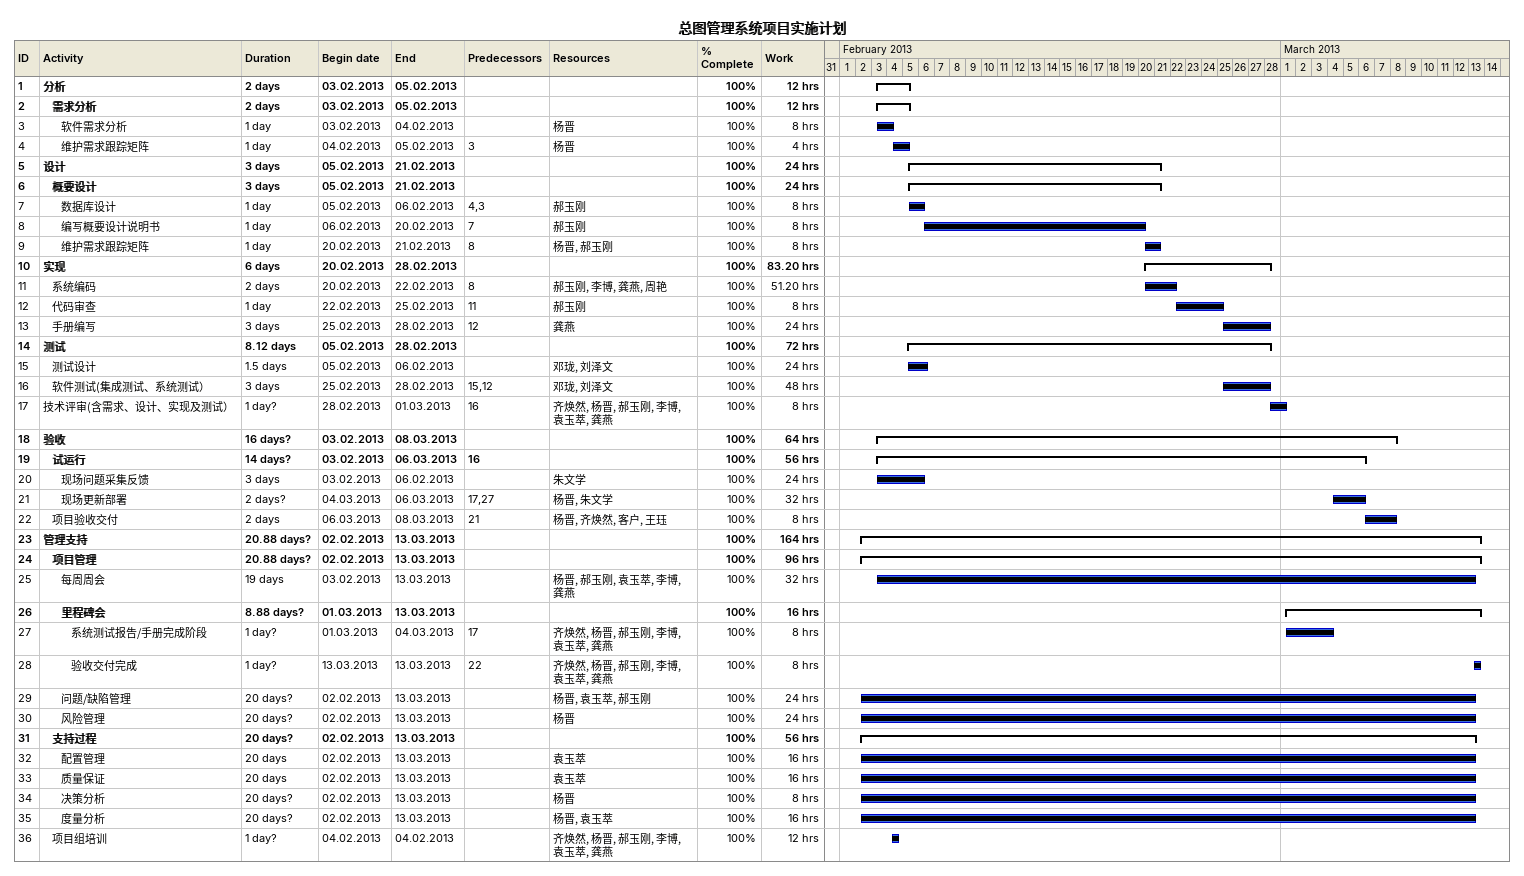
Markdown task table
总图管理系统项目实施计划

| ID | Level | Task | Duration | Start | Finish | Predecessors | Resources | % complete | Work (h) |
|---|---|---|---|---|---|---|---|---|---|
| 1 | 1 | **分析** | 2d | 2013-02-03 | 2013-02-05 |  |  | 100 | 12 |
| 2 | 2 | **需求分析** | 2d | 2013-02-03 | 2013-02-05 |  |  | 100 | 12 |
| 3 | 3 | 软件需求分析 | 1d | 2013-02-03 | 2013-02-04 |  | 杨晋 | 100 | 8 |
| 4 | 3 | 维护需求跟踪矩阵 | 1d | 2013-02-04 | 2013-02-05 | 3 | 杨晋 | 100 | 4 |
| 5 | 1 | **设计** | 3d | 2013-02-05 | 2013-02-21 |  |  | 100 | 24 |
| 6 | 2 | **概要设计** | 3d | 2013-02-05 | 2013-02-21 |  |  | 100 | 24 |
| 7 | 3 | 数据库设计 | 1d | 2013-02-05 | 2013-02-06 | 4, 3 | 郝玉刚 | 100 | 8 |
| 8 | 3 | 编写概要设计说明书 | 1d | 2013-02-06 | 2013-02-20 | 7 | 郝玉刚 | 100 | 8 |
| 9 | 3 | 维护需求跟踪矩阵 | 1d | 2013-02-20 | 2013-02-21 | 8 | 杨晋, 郝玉刚 | 100 | 8 |
| 10 | 1 | **实现** | 6d | 2013-02-20 | 2013-02-28 |  |  | 100 | 83.20 |
| 11 | 2 | 系统编码 | 2d | 2013-02-20 | 2013-02-22 | 8 | 郝玉刚, 李博, 龚燕, 周艳 | 100 | 51.20 |
| 12 | 2 | 代码审查 | 1d | 2013-02-22 | 2013-02-25 | 11 | 郝玉刚 | 100 | 8 |
| 13 | 2 | 手册编写 | 3d | 2013-02-25 | 2013-02-28 | 12 | 龚燕 | 100 | 24 |
| 14 | 1 | **测试** | 8.12d | 2013-02-05 | 2013-02-28 |  |  | 100 | 72 |
| 15 | 2 | 测试设计 | 1.5d | 2013-02-05 | 2013-02-06 |  | 邓珑, 刘泽文 | 100 | 24 |
| 16 | 2 | 软件测试(集成测试、系统测试） | 3d | 2013-02-25 | 2013-02-28 | 15, 12 | 邓珑, 刘泽文 | 100 | 48 |
| 17 | 1 | 技术评审(含需求、设计、实现及测试） | 1d? | 2013-02-28 | 2013-03-01 | 16 | 齐焕然, 杨晋, 郝玉刚, 李博, 袁玉萃, 龚燕 | 100 | 8 |
| 18 | 1 | **验收** | 16d? | 2013-02-03 | 2013-03-08 |  |  | 100 | 64 |
| 19 | 2 | **试运行** | 14d? | 2013-02-03 | 2013-03-06 | 16 |  | 100 | 56 |
| 20 | 3 | 现场问题采集反馈 | 3d | 2013-02-03 | 2013-02-06 |  | 朱文学 | 100 | 24 |
| 21 | 3 | 现场更新部署 | 2d? | 2013-03-04 | 2013-03-06 | 17, 27 | 杨晋, 朱文学 | 100 | 32 |
| 22 | 2 | 项目验收交付 | 2d | 2013-03-06 | 2013-03-08 | 21 | 杨晋, 齐焕然, 客户, 王珏 | 100 | 8 |
| 23 | 1 | **管理支持** | 20.88d? | 2013-02-02 | 2013-03-13 |  |  | 100 | 164 |
| 24 | 2 | **项目管理** | 20.88d? | 2013-02-02 | 2013-03-13 |  |  | 100 | 96 |
| 25 | 3 | 每周周会 | 19d | 2013-02-03 | 2013-03-13 |  | 杨晋, 郝玉刚, 袁玉萃, 李博, 龚燕 | 100 | 32 |
| 26 | 3 | **里程碑会** | 8.88d? | 2013-03-01 | 2013-03-13 |  |  | 100 | 16 |
| 27 | 4 | 系统测试报告/手册完成阶段 | 1d? | 2013-03-01 | 2013-03-04 | 17 | 齐焕然, 杨晋, 郝玉刚, 李博, 袁玉萃, 龚燕 | 100 | 8 |
| 28 | 4 | 验收交付完成 | 1d? | 2013-03-13 | 2013-03-13 | 22 | 齐焕然, 杨晋, 郝玉刚, 李博, 袁玉萃, 龚燕 | 100 | 8 |
| 29 | 3 | 问题/缺陷管理 | 20d? | 2013-02-02 | 2013-03-13 |  | 杨晋, 袁玉萃, 郝玉刚 | 100 | 24 |
| 30 | 3 | 风险管理 | 20d? | 2013-02-02 | 2013-03-13 |  | 杨晋 | 100 | 24 |
| 31 | 2 | **支持过程** | 20d? | 2013-02-02 | 2013-03-13 |  |  | 100 | 56 |
| 32 | 3 | 配置管理 | 20d | 2013-02-02 | 2013-03-13 |  | 袁玉萃 | 100 | 16 |
| 33 | 3 | 质量保证 | 20d | 2013-02-02 | 2013-03-13 |  | 袁玉萃 | 100 | 16 |
| 34 | 3 | 决策分析 | 20d? | 2013-02-02 | 2013-03-13 |  | 杨晋 | 100 | 8 |
| 35 | 3 | 度量分析 | 20d? | 2013-02-02 | 2013-03-13 |  | 杨晋, 袁玉萃 | 100 | 16 |
| 36 | 2 | 项目组培训 | 1d? | 2013-02-04 | 2013-02-04 |  | 齐焕然, 杨晋, 郝玉刚, 李博, 袁玉萃, 龚燕 | 100 | 12 |
